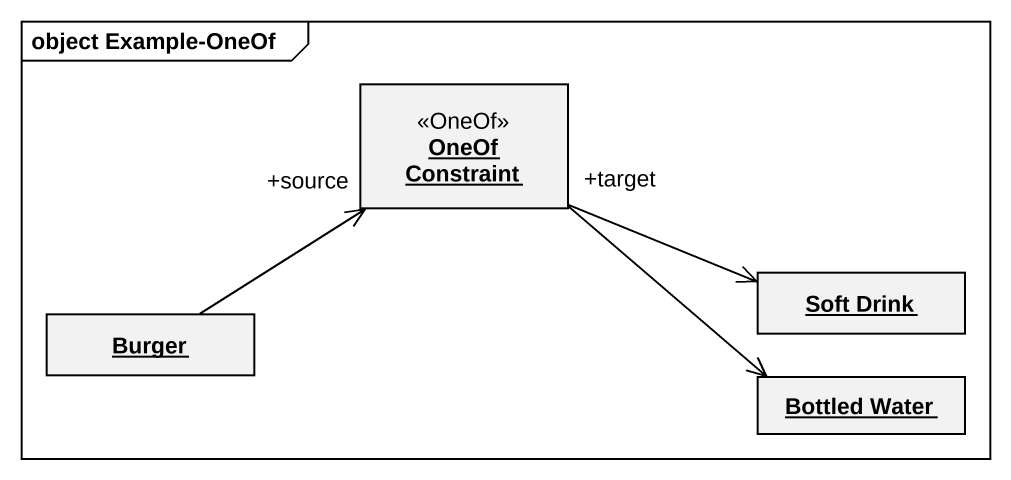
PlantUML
@startuml
mainframe object Example-OneOf
hide circle
hide empty members
object "OneOf Constraint" as OneOf_Constraint <<OneOf>>
object "Soft Drink" as Soft_Drink
object Burger
object "Bottled Water" as Bottled_Water
OneOf_Constraint "+target" -right-> Soft_Drink
OneOf_Constraint --> Bottled_Water
Burger -up-> "+source" OneOf_Constraint
@enduml
